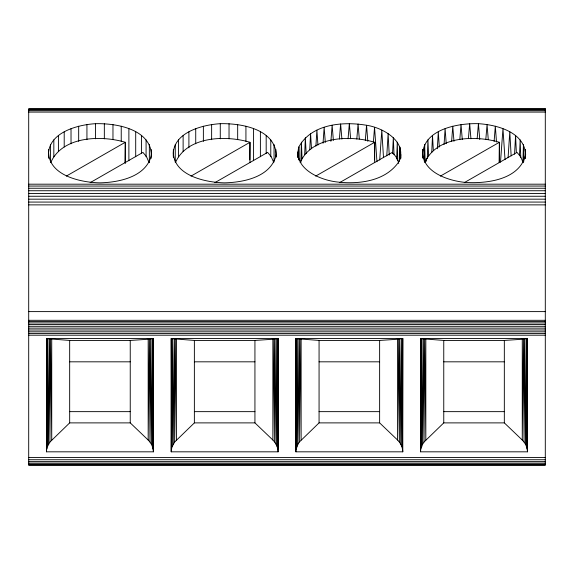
<?xml version="1.0" encoding="UTF-8"?>
<svg xmlns="http://www.w3.org/2000/svg" width="574" height="574" viewBox="0 0 574 574"><rect width="100%" height="100%" fill="white"/><g stroke="black" fill="none" stroke-linecap="round" stroke-linejoin="round"><path stroke-width="0.86" d="M400.917 158.202L400.939 154.628M422.751 157.434C420.728 129.645 457.428 123.023 478.429 123.683C497.012 124.831 524.371 132.034 525.655 154.463C519.958 179.755 486.838 183.823 465.313 182.41C447.548 180.717 420.512 171.583 422.801 149.441L422.938 158.381M125.075 162.499L125.29 142.28C101.282 135.112 62.444 135.995 50.756 162.55M249.798 159.866L249.984 142.28C225.977 135.112 187.138 135.995 175.457 162.55M374.499 159.866L374.679 142.28C350.671 135.112 311.833 135.995 300.152 162.55M499.165 162.499L499.38 142.28C475.372 135.112 436.534 135.995 424.846 162.55M298.681 159.385L298.846 146.966C311.481 123.769 343.144 121.308 366.556 125.268C383.231 127.701 408.035 141.907 398.743 161.882C385.355 181.52 358.255 184.613 336.328 181.879C319.23 179.777 292.97 168.29 298.846 146.966L299.147 160.39M525.153 158.381L525.289 149.441L525.346 158.324M424.308 161.38L424.652 144.533L425.183 162.449M399.526 161.28L399.848 146.966L400.021 159.385M300.862 162.528L301.415 142.158L302.024 158.905M522.907 162.449L523.438 144.533L523.782 161.38M301.508 160.505L301.565 158.711L301.615 160.483M426.181 161.394L426.267 158.711M427.293 158.438L427.917 139.869L428.606 155.762M396.67 158.905L397.28 142.158L397.789 160.756M304.694 154.442L305.361 137.674L306.15 153.602M519.484 155.762L520.173 139.869L520.769 157.556M431.734 152.605L432.509 135.586L433.348 150.675M392.551 153.602L393.341 137.674L394.008 154.442M309.745 149.714L310.57 133.627L311.488 148.759M514.548 154.227L515.581 135.586L516.356 152.605M437.338 148.745L438.299 131.812L439.297 146.994M386.776 155.877L388.124 133.627L389.229 155.073M315.908 146.148L316.891 130.155L317.946 145.114M444.061 144.605L445.115 128.655L446.228 143.672M508.083 157.707L509.791 131.812L511.154 155.877M323.033 143.227L324.152 127.335L325.322 142.409M379.701 160.074L381.803 130.155L383.504 157.699M48.711 149.441C46.487 175.149 80.303 182.539 99.955 182.841C119.421 182.41 146.851 176.72 151.572 154.463C149.721 128.727 116.149 123.223 95.571 123.683C76.378 124.823 45.324 133.412 48.711 158.352M173.413 149.441C171.181 175.149 204.997 182.539 224.649 182.841C244.122 182.41 271.552 176.72 276.266 154.463C274.415 128.727 240.843 123.223 220.273 123.683C201.417 124.874 170.7 133.046 173.413 157.455M451.659 141.161L452.764 126.208L453.977 141.333M500.485 162.212L502.975 128.655L505.027 159.665M330.897 141.312L332.138 125.268L333.386 140.458M373.373 142.409L374.542 127.335L376.967 161.775M459.817 139.625L461.03 124.529L462.285 139.518M494.114 141.333L495.326 126.208L496.496 142.043M339.385 139.037L340.619 123.998L341.896 139.052M365.308 140.458L366.556 125.268L367.798 141.312M348.066 138.75L349.351 123.575L350.635 138.75M356.806 139.052L358.076 123.998L359.317 139.037M468.413 138.657L469.661 123.683L470.945 138.793M485.805 139.518L487.061 124.529L488.273 139.625M477.145 138.793L478.429 123.683L479.756 139.539M46.516 451.824L46.896 338.66L46.516 338.43L46.516 451.824L153.394 451.824L153.394 338.43L46.516 338.43L46.767 449.212L47.434 446.665L49.945 442.023L69.669 422.887L130.241 422.887L148.178 440.028C151.357 443.106 153.301 447.39 153.394 451.824M171.21 451.824L171.59 338.66L171.21 338.43L171.21 451.824L278.089 451.824L278.089 338.43L171.21 338.43L171.461 449.212L172.128 446.665L174.639 442.023L194.371 422.887L254.935 422.887L272.872 440.028C276.058 443.106 277.995 447.39 278.089 451.824M295.911 451.824L296.284 338.66L295.911 338.43L295.911 451.824L402.79 451.824L402.79 338.43L295.911 338.43L296.162 449.212L297.892 444.254L299.341 442.023L319.065 422.887L379.629 422.887L397.574 440.028C400.752 443.106 402.69 447.39 402.79 451.824M420.606 451.824L420.986 338.66L420.606 338.43L420.606 451.824L527.484 451.824L527.484 338.43L420.606 338.43L420.857 449.212L422.593 444.254L424.035 442.023L443.759 422.887L504.331 422.887L522.268 440.028C525.447 443.106 527.384 447.39 527.484 451.824M66.304 176.11L125.29 142.28L125.29 163.504M90.147 182.661L142.919 152.39L146.492 156.63L149.14 162.707M190.999 176.11L249.984 142.28L249.984 162.621M214.841 182.661L267.62 152.39L271.193 156.63L273.834 162.707M315.693 176.11L374.679 142.28L374.679 162.621M339.535 182.661L392.315 152.39L395.888 156.63L398.198 161.15L398.693 163.49M440.394 176.11L499.38 142.28L499.38 162.621M464.237 182.661L517.009 152.39L520.582 156.63L523.23 162.707M148.178 339.248L153.394 338.43L153.143 449.212L153.014 338.66L152.476 446.665L151.995 338.875L151.407 444.254L150.359 339.076L149.965 442.023L149.333 339.162L148.178 440.028L148.178 339.248L130.241 340.439L69.669 340.439L46.896 338.66L47.434 446.665L47.922 338.875L48.503 444.254L49.551 339.076L49.945 442.023L50.577 339.162L51.732 440.028L51.732 339.248M272.872 339.248L278.089 338.43L277.838 449.212L277.716 338.66L277.17 446.665L276.69 338.875L276.108 444.254L275.054 339.076L274.659 442.023L274.028 339.162L272.872 440.028L272.872 339.248L254.935 340.439L194.371 340.439L171.59 338.66L172.128 446.665L172.616 338.875L173.197 444.254L174.245 339.076L174.639 442.023L175.271 339.162L176.426 440.028L176.426 339.248M397.574 339.248L402.79 338.43L402.539 449.212L402.41 338.66L401.872 446.665L401.384 338.875L400.803 444.254L399.755 339.076L399.361 442.023L398.729 339.162L397.574 440.028L397.574 339.248L379.629 340.439L319.065 340.439L296.284 338.66L296.83 446.665L297.31 338.875L297.892 444.254L298.946 339.076L299.341 442.023L299.972 339.162L301.128 440.028L301.128 339.248M522.268 339.248L527.484 338.43L527.233 449.212L527.104 338.66L526.566 446.665L526.078 338.875L525.497 444.254L524.449 339.076L524.055 442.023L523.423 339.162L522.268 440.028L522.268 339.248L504.331 340.439L443.759 340.439L420.986 338.66L421.524 446.665L422.005 338.875L422.593 444.254L423.641 339.076L424.035 442.023L424.667 339.162L425.822 440.028L425.822 339.248M28.7 109.067L545.3 109.067M28.7 109.684L545.3 109.684M28.7 110.696L545.3 110.696M28.7 112.081L545.3 112.081M28.7 184.189L545.3 184.189M28.7 186.055L545.3 186.055M28.7 188.25L545.3 188.25M28.7 190.733L545.3 190.733M28.7 193.431L545.3 193.431M28.7 196.265L545.3 196.265M28.7 199.171L545.3 199.171M28.7 202.07L545.3 202.07M28.7 204.875L545.3 204.875M28.7 311.61L545.3 311.61M28.7 320.306L545.3 320.306M28.7 321.505L545.3 321.505M28.7 322.932L545.3 322.932M28.7 324.547L545.3 324.547M28.7 326.297L545.3 326.297M28.7 328.127L545.3 328.127M28.7 329.993L545.3 329.993M28.7 331.829L545.3 331.829M28.7 333.58L545.3 333.58M28.7 335.194L545.3 335.194M69.669 361.821L130.241 361.821M194.371 361.821L254.935 361.821M319.065 361.821L379.629 361.821M443.759 361.821L504.331 361.821M69.669 411.644L130.241 411.644M194.371 411.644L254.935 411.644M319.065 411.644L379.629 411.644M443.759 411.644L504.331 411.644M28.7 457.543L545.3 457.543M28.7 459.738L545.3 459.738M28.7 461.611L545.3 461.611M28.7 463.125L545.3 463.125M28.7 464.237L545.3 464.237M28.7 464.911L545.3 464.911M504.331 340.439L504.331 422.887M443.759 340.439L443.759 422.887M379.629 340.439L379.629 422.887M319.065 340.439L319.065 422.887M276.266 154.463L276.266 157.132M275.893 149.441L275.893 156.566M274.049 144.533L274.049 161.452M270.777 139.869L270.777 156.788M266.185 135.586L266.185 153.402M260.395 131.812L260.395 156.752M254.935 340.439L254.935 422.887M253.579 128.655L253.579 160.72M245.93 126.208L245.93 141.347M237.672 124.529L237.672 139.676M229.033 123.683L229.033 138.822M220.273 123.683L220.273 138.822M211.634 124.529L211.634 139.676M203.375 126.208L203.375 141.347M195.727 128.655L195.727 143.794M194.371 340.439L194.371 422.887M188.903 131.812L188.903 147.848M183.12 135.586L183.12 151.615M178.521 139.869L178.521 156.788M175.257 144.533L175.257 162.342M151.572 154.463L151.572 156.243M151.199 149.441L151.199 158.352M149.348 144.533L149.348 162.342M146.083 139.869L146.083 156.788M141.491 135.586L141.491 153.402M135.701 131.812L135.701 156.752M130.241 340.439L130.241 422.887M128.885 128.655L128.885 160.72M121.236 126.208L121.236 141.347M112.97 124.529L112.97 139.676M104.339 123.683L104.339 138.822M95.571 123.683L95.571 138.822M86.939 124.529L86.939 139.676M78.674 126.208L78.674 141.347M71.025 128.655L71.025 143.794M69.669 340.439L69.669 422.887M64.209 131.812L64.209 146.958M58.419 135.586L58.419 151.615M53.827 139.869L53.827 156.788M50.562 144.533L50.562 162.342M545.3 108.859L28.7 108.859L28.7 465.141L545.3 465.141L545.3 108.859M422.442 156.243L422.428 154.463L422.428 156.25M297.777 157.312L297.734 151.952L297.734 157.276"/></g></svg>
